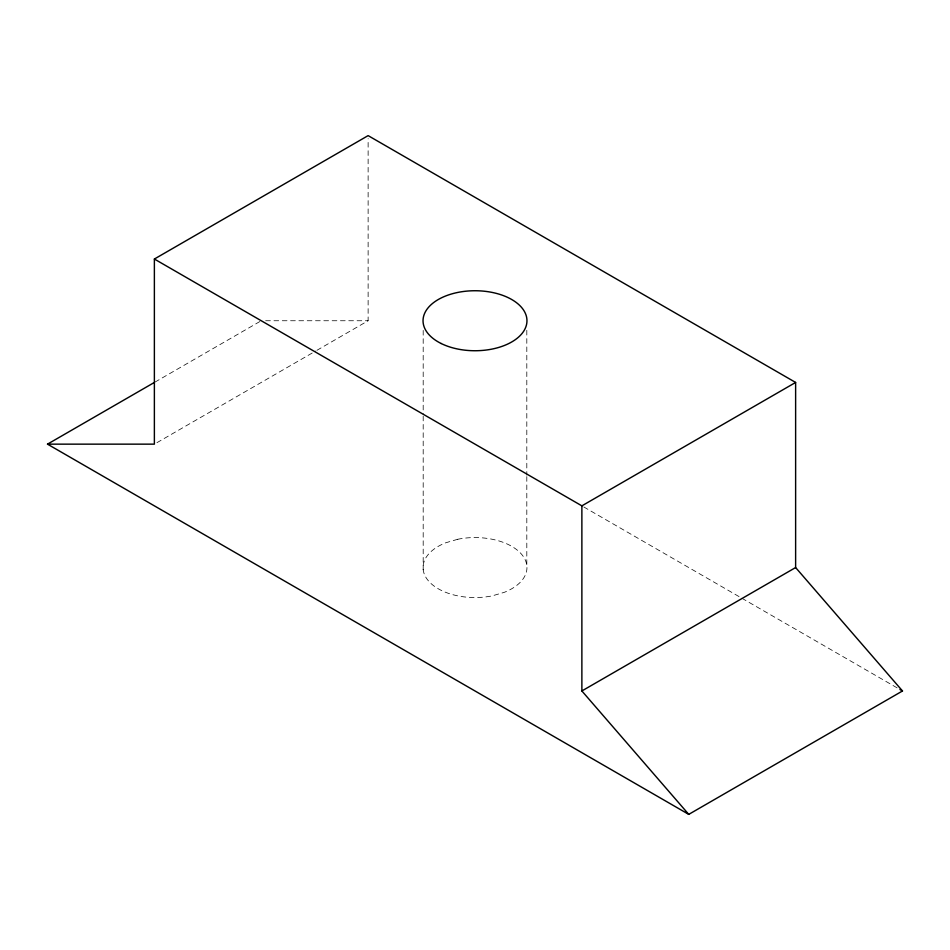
<?xml version="1.0" encoding="UTF-8"?>
<svg xmlns="http://www.w3.org/2000/svg" width="950" height="950" viewBox="0 0 950 950"><rect width="100%" height="100%" fill="white"/><g stroke="black" fill="none" stroke-linecap="round" stroke-linejoin="round"><path stroke-width="0.71" stroke-dasharray="4.75 3.56" d="M155.016 382.078L259.967 321.48M156.94 442.676L315.649 351.037M316.932 350.301L368.125 320.744L368.125 138.593M265.644 320.744L368.125 320.744M583.799 506.968L740.584 597.479M741.867 598.227L897.358 688.002M526.811 330.291L526.811 475.131M526.811 476.603L526.811 565.286M423.189 330.398L423.189 414.639M423.189 416.124L423.189 569.834M457.793 539.256L445.692 542.794A51.953 29.996 0 0 0 428.64 581.103A51.953 29.996 0 0 0 492.207 595.864L504.308 592.325A51.953 29.996 0 0 0 521.36 554.016A51.953 29.996 0 0 0 457.793 539.256"/><path stroke-width="1.43" d="M47.5 444.149L154.375 444.149L154.375 259.029L368.125 135.624L795.625 382.446L795.625 567.554L902.5 690.971L688.75 814.376L47.5 444.149L153.734 382.814M154.375 259.029L581.875 505.851L795.625 382.446M688.75 814.376L581.875 690.959L795.625 567.554M899.935 689.486L902.5 690.971M581.875 505.851L581.875 690.959M441.144 343.496A51.953 29.996 0 0 0 526.062 326.289A51.953 29.996 0 0 0 457.793 292.434A51.953 29.996 0 0 0 441.144 343.496"/></g></svg>
